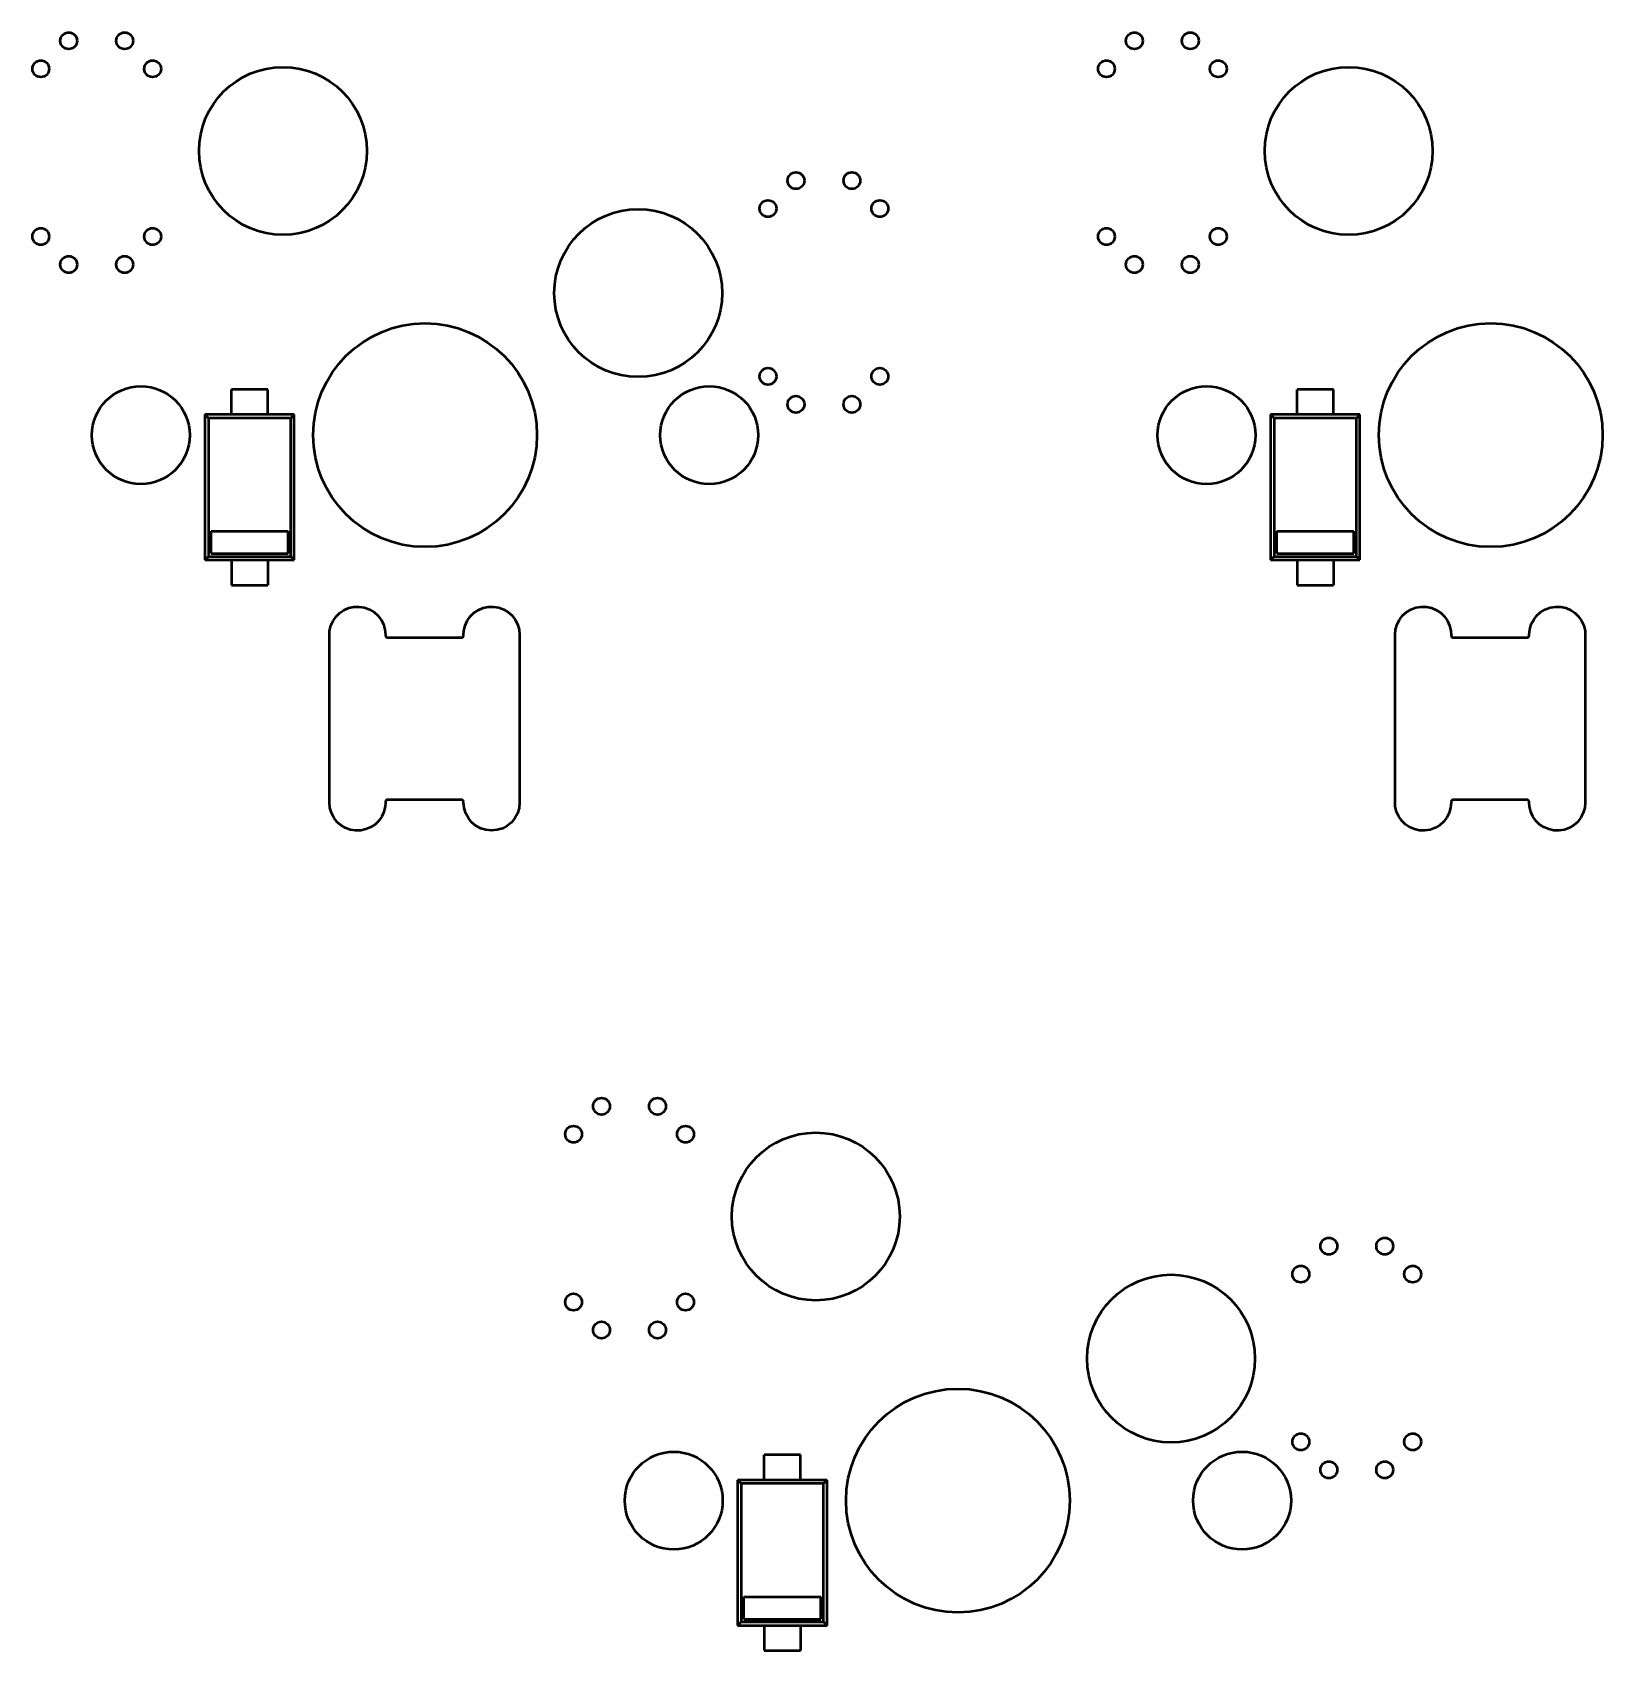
# Model space of a CAD drawing. Header units: millimetres. Extents: x 43 to 387, y 137 to 261.
# Drawn here: x 148.25 to 176.32, y 163.29 to 192.22 of the extents above; entities that cross this region are included whole.
import ezdxf

# ---------------------------------------------------------------- set-up
doc = ezdxf.new("R2010")
doc.units = ezdxf.units.MM
doc.header["$LTSCALE"] = 0.75
doc.layers.add('Visible', color=7, linetype='Continuous', lineweight=50)

msp = doc.modelspace()

# ---------------------------------------------------------------- linework, layer by layer
at = {"layer": 'Visible', "extrusion": (0, 0, -1)}
for p, q in [((152.455, 185.836), (151.805, 185.836)), ((151.805, 185.386), (151.805, 185.836)), ((152.455, 185.386), (152.455, 185.836)), ((171.505, 185.836), (170.855, 185.836)), ((170.855, 185.386), (170.855, 185.836)), ((171.505, 185.386), (171.505, 185.836)), ((151.805, 185.386), (151.33, 185.386)), ((151.33, 185.386), (151.393, 185.323)), ((151.33, 185.386), (151.33, 182.786)), ((152.867, 185.323), (151.393, 185.323)), ((151.393, 185.323), (151.393, 182.849)), ((152.455, 185.386), (151.805, 185.386)), ((152.93, 185.386), (152.455, 185.386)), ((152.93, 185.386), (152.867, 185.323)), ((152.867, 182.849), (152.867, 185.323)), ((152.93, 182.786), (152.93, 185.386)), ((170.855, 185.386), (170.38, 185.386)), ((170.38, 185.386), (170.443, 185.323)), ((170.38, 185.386), (170.38, 182.786)), ((171.917, 185.323), (170.443, 185.323)), ((170.443, 185.323), (170.443, 182.849)), ((171.505, 185.386), (170.855, 185.386)), ((171.98, 185.386), (171.505, 185.386)), ((171.98, 185.386), (171.917, 185.323)), ((171.917, 182.849), (171.917, 185.323)), ((171.98, 182.786), (171.98, 185.386)), ((151.443, 183.299), (152.817, 183.299)), ((151.443, 182.899), (151.443, 183.299)), ((152.817, 182.899), (152.817, 183.299)), ((170.493, 183.299), (171.867, 183.299)), ((170.493, 182.899), (170.493, 183.299)), ((171.867, 182.899), (171.867, 183.299)), ((151.443, 182.899), (152.817, 182.899)), ((170.493, 182.899), (171.867, 182.899)), ((151.33, 182.786), (151.393, 182.849)), ((151.33, 182.786), (151.805, 182.786)), ((151.393, 182.849), (152.867, 182.849)), ((151.805, 182.786), (152.455, 182.786)), ((151.805, 182.786), (151.805, 182.336)), ((152.455, 182.786), (152.93, 182.786)), ((152.455, 182.786), (152.455, 182.336)), ((152.93, 182.786), (152.867, 182.849)), ((170.38, 182.786), (170.443, 182.849)), ((170.38, 182.786), (170.855, 182.786)), ((170.443, 182.849), (171.917, 182.849)), ((170.855, 182.786), (171.505, 182.786)), ((170.855, 182.786), (170.855, 182.336)), ((171.505, 182.786), (171.98, 182.786)), ((171.505, 182.786), (171.505, 182.336)), ((171.98, 182.786), (171.917, 182.849)), ((151.805, 182.336), (152.455, 182.336)), ((170.855, 182.336), (171.505, 182.336)), ((153.557, 181.448), (153.56, 181.52)), ((153.557, 178.448), (153.557, 181.448)), ((154.557, 181.448), (154.559, 181.428)), ((155.957, 181.448), (155.96, 181.52)), ((156.957, 181.448), (156.957, 178.448)), ((172.607, 178.448), (172.607, 181.448)), ((173.605, 181.52), (173.607, 181.448)), ((175.005, 181.428), (175.007, 181.448)), ((176.005, 181.52), (176.007, 181.448)), ((176.007, 181.448), (176.007, 178.448)), ((154.607, 181.398), (155.907, 181.398)), ((155.907, 181.398), (155.927, 181.4)), ((173.637, 181.4), (173.657, 181.398)), ((173.657, 181.398), (174.957, 181.398)), ((154.557, 178.448), (154.555, 178.377)), ((154.607, 178.498), (154.587, 178.496)), ((155.907, 178.498), (154.607, 178.498)), ((155.957, 178.448), (155.955, 178.468)), ((172.61, 178.377), (172.607, 178.448)), ((173.609, 178.468), (173.607, 178.448)), ((174.957, 178.498), (173.657, 178.498)), ((175.01, 178.377), (175.007, 178.448)), ((161.98, 166.786), (161.33, 166.786)), ((161.33, 166.336), (161.33, 166.786)), ((161.98, 166.336), (161.98, 166.786)), ((161.33, 166.336), (160.855, 166.336)), ((160.855, 166.336), (160.918, 166.273)), ((160.855, 166.336), (160.855, 163.736)), ((162.392, 166.273), (160.918, 166.273)), ((160.918, 166.273), (160.918, 163.799)), ((161.98, 166.336), (161.33, 166.336)), ((162.455, 166.336), (161.98, 166.336)), ((162.455, 166.336), (162.392, 166.273)), ((162.392, 163.799), (162.392, 166.273)), ((162.455, 163.736), (162.455, 166.336)), ((160.968, 164.249), (162.342, 164.249)), ((160.968, 163.849), (160.968, 164.249)), ((162.342, 163.849), (162.342, 164.249)), ((160.855, 163.736), (160.918, 163.799)), ((160.918, 163.799), (162.392, 163.799)), ((160.968, 163.849), (162.342, 163.849)), ((162.455, 163.736), (162.392, 163.799)), ((160.855, 163.736), (161.33, 163.736)), ((161.33, 163.736), (161.98, 163.736)), ((161.33, 163.736), (161.33, 163.286)), ((161.98, 163.736), (162.455, 163.736)), ((161.98, 163.736), (161.98, 163.286)), ((161.33, 163.286), (161.98, 163.286))]:
    msp.add_line(p, q, dxfattribs=at)
at = {"layer": 'Visible'}
for centre, radius in [((148.897, 192.068), 0.15), ((149.897, 192.068), 0.15), ((167.947, 192.068), 0.15), ((168.947, 192.068), 0.15), ((148.397, 191.568), 0.15), ((150.397, 191.568), 0.15), ((152.727, 190.098), 1.5), ((167.447, 191.568), 0.15), ((169.447, 191.568), 0.15), ((171.777, 190.098), 1.5), ((161.897, 189.568), 0.15), ((162.897, 189.568), 0.15), ((159.077, 187.558), 1.5), ((161.397, 189.068), 0.15), ((163.397, 189.068), 0.15), ((148.397, 188.568), 0.15), ((150.397, 188.568), 0.15), ((167.447, 188.568), 0.15), ((169.447, 188.568), 0.15), ((148.897, 188.068), 0.15), ((149.897, 188.068), 0.15), ((167.947, 188.068), 0.15), ((168.947, 188.068), 0.15), ((155.267, 185.018), 2), ((174.317, 185.018), 2), ((161.397, 186.068), 0.15), ((163.397, 186.068), 0.15), ((150.187, 185.018), 0.875), ((160.347, 185.018), 0.875), ((169.237, 185.018), 0.875), ((161.897, 185.568), 0.15), ((162.897, 185.568), 0.15), ((158.422, 173.018), 0.15), ((159.422, 173.018), 0.15), ((157.922, 172.518), 0.15), ((159.922, 172.518), 0.15), ((162.252, 171.048), 1.5), ((171.422, 170.518), 0.15), ((172.422, 170.518), 0.15), ((170.922, 170.018), 0.15), ((172.922, 170.018), 0.15), ((168.602, 168.508), 1.5), ((157.922, 169.518), 0.15), ((159.922, 169.518), 0.15), ((158.422, 169.018), 0.15), ((159.422, 169.018), 0.15), ((164.792, 165.968), 2), ((170.922, 167.018), 0.15), ((172.922, 167.018), 0.15), ((159.712, 165.968), 0.875), ((169.872, 165.968), 0.875), ((171.422, 166.518), 0.15), ((172.422, 166.518), 0.15)]:
    msp.add_circle(centre, radius, dxfattribs=at)
at = {"layer": 'Visible', "extrusion": (0, 0, -1)}
for centre, radius, start, end in [((-154.056, 181.45), 0.501, 8.0344, 180.1684), ((-156.456, 181.45), 0.501, 8.0344, 180.1684), ((-173.108, 181.45), 0.501, 359.8316, 171.9656), ((-175.508, 181.45), 0.501, 359.8316, 171.9656), ((-154.058, 178.447), 0.501, 188.0344, 0.1684), ((-156.457, 178.448), 0.5, 180, 0), ((-173.106, 178.447), 0.501, 179.8316, 351.9656), ((-175.506, 178.447), 0.501, 179.8316, 351.9656)]:
    msp.add_arc(centre, radius, start, end, dxfattribs=at)
at = {"layer": 'Visible'}
for centre, radius, start, end in [((154.603, 181.445), 0.0465, 200.4231, 275.5364), ((155.911, 181.444), 0.0465, 290.4231, 5.5364), ((173.654, 181.444), 0.0465, 174.4636, 249.5769), ((174.962, 181.445), 0.0465, 264.4636, 339.5769), ((154.604, 178.453), 0.0465, 110.4231, 185.5364), ((155.912, 178.452), 0.0465, 20.4231, 95.5364), ((173.653, 178.452), 0.0465, 84.4636, 159.5769), ((174.957, 178.448), 0.05, 0.0013, 89.9987)]:
    msp.add_arc(centre, radius, start, end, dxfattribs=at)

doc.saveas('drawing.dxf')
